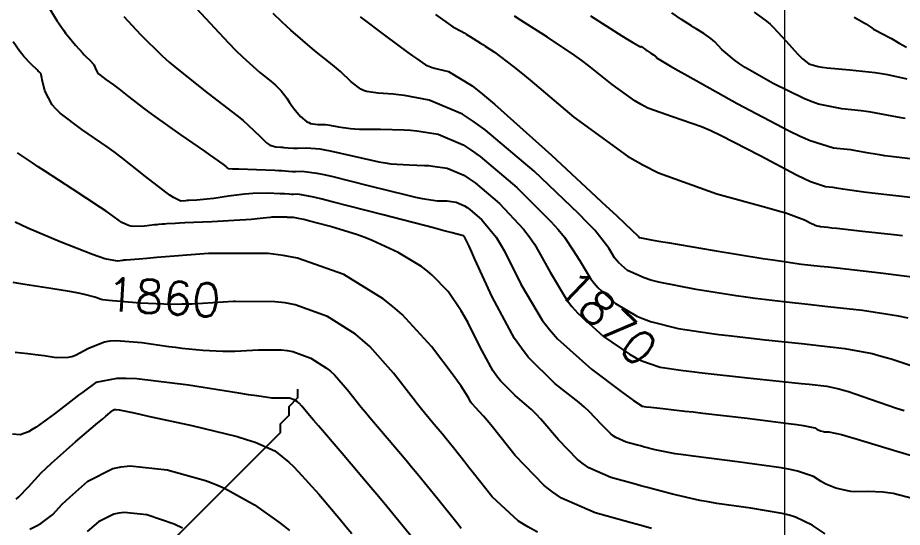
# Model space of a CAD drawing. Header units: metres. Extents: x 837117 to 838477, y 1189012 to 1191015.
# Drawn here: x 838188.9 to 838289.9, y 1189126.7 to 1189184.9 of the extents above; entities that cross this region are included whole.
import ezdxf

# ---------------------------------------------------------------- set-up
doc = ezdxf.new("R2010")
doc.units = ezdxf.units.M
doc.header["$LTSCALE"] = 0.3
doc.layers.add('COORD', color=7, linetype='Continuous', lineweight=20)
doc.layers.add('DRENAJE', color=5, linetype='Continuous', lineweight=25)
doc.layers.add('COTAS 10', color=1, linetype='Continuous')
doc.layers.add('COTAS INT', color=252, linetype='Continuous')
doc.styles.get("Standard").update_dxf_attribs({"font": 'simplex.shx'})

msp = doc.modelspace()

# ---------------------------------------------------------------- linework, layer by layer
at = {"layer": 'COORD'}
msp.add_line((838276.514, 1189013.872), (838276.514, 1191013.872), dxfattribs=at)
at = {"layer": 'COTAS 10'}
for points, elevation in [([(838201.032, 1189185.018), (838202.948, 1189182.95), (838205.409, 1189180.515), (838206.217, 1189179.796), (838207.079, 1189179.059), (838210.646, 1189176.236), (838213.948, 1189173.687), (838214.643, 1189173.122), (838215.242, 1189172.618), (838216.613, 1189171.309), (838217.339, 1189170.573), (838217.532, 1189170.431), (838217.721, 1189170.315), (838218.376, 1189170.12), (838218.978, 1189170.09), (838219.134, 1189170.078), (838219.285, 1189170.065), (838219.794, 1189170.004), (838220.406, 1189169.96), (838220.623, 1189169.957), (838220.86, 1189169.958), (838221.886, 1189169.995), (838223.423, 1189169.888), (838223.983, 1189169.798), (838224.6, 1189169.682), (838227.313, 1189169.045), (838230.158, 1189168.401), (838230.859, 1189168.281), (838231.522, 1189168.185), (838233.601, 1189168.05), (838235.386, 1189168.011), (838235.864, 1189167.977), (838236.334, 1189167.932), (838237.971, 1189167.687), (838239.85, 1189166.877), (838240.472, 1189166.477), (838241.139, 1189166), (838243.919, 1189163.644), (838246.678, 1189160.708), (838247.333, 1189159.866), (838247.94, 1189159.011), (838248.445, 1189158.114), (838249.737, 1189155.819), (838251.575, 1189152.7), (838252.207, 1189151.893), (838252.894, 1189151.109), (838255.819, 1189148.477), (838258.802, 1189146.429), (838259.525, 1189146.013), (838260.203, 1189145.662), (838262.172, 1189144.979), (838262.282, 1189144.94), (838264.902, 1189144.578), (838265.922, 1189144.454), (838267.071, 1189144.319), (838272.282, 1189143.748), (838277.345, 1189143.211), (838278.4, 1189143.099), (838279.305, 1189143.003), (838281.319, 1189142.785), (838282.714, 1189142.49), (838283.229, 1189142.345), (838283.798, 1189142.172), (838286.319, 1189141.319), (838289.299, 1189140.281), (838290.159, 1189139.992)], 1870), ([(838291.208, 1189164.308), (838286.511, 1189164.833), (838285.56, 1189164.945), (838284.761, 1189165.044), (838283.135, 1189165.279), (838282.444, 1189165.407), (838282.234, 1189165.437), (838282.015, 1189165.465), (838281.16, 1189165.547), (838279.465, 1189166.134), (838278.718, 1189166.48), (838277.85, 1189166.905), (838273.712, 1189169.105), (838269.183, 1189171.438), (838268.068, 1189171.948), (838267.014, 1189172.399), (838263.712, 1189173.535), (838260.882, 1189174.561), (838260.126, 1189174.943), (838259.381, 1189175.366), (838256.79, 1189177.247), (838254.133, 1189179.386), (838253.346, 1189179.972), (838252.537, 1189180.556), (838249.433, 1189182.642), (838246.415, 1189184.572), (838245.661, 1189185.057)], 1880), ([(838248.283, 1189126.09), (838247.154, 1189126.705), (838246.115, 1189127.366), (838243.103, 1189130.145), (838240.946, 1189132.878), (838240.446, 1189133.509), (838239.988, 1189134.087), (838238.682, 1189135.724), (838237.677, 1189136.959), (838237.409, 1189137.283), (838237.145, 1189137.6), (838236.228, 1189138.682), (838235.011, 1189140.168), (838234.558, 1189140.739), (838234.056, 1189141.381), (838231.822, 1189144.276), (838229.107, 1189147.308), (838228.301, 1189148.036), (838227.471, 1189148.714), (838224.276, 1189150.761), (838220.592, 1189152.072), (838219.453, 1189152.286), (838218.263, 1189152.436), (838213.786, 1189152.444), (838213.537, 1189152.444), (838208.826, 1189152.168), (838207.645, 1189152.14), (838206.518, 1189152.133), (838202.894, 1189152.282), (838200.245, 1189152.509), (838199.733, 1189152.552), (838199.317, 1189152.585), (838198.613, 1189152.632), (838198.426, 1189152.674), (838198.335, 1189152.705), (838198.228, 1189152.744), (838197.699, 1189152.955), (838196.544, 1189153.269), (838196.04, 1189153.373), (838195.458, 1189153.484), (838194.822, 1189153.591), (838192.693, 1189153.948), (838189.735, 1189154.411), (838189.031, 1189154.521), (838188.376, 1189154.624)], 1860), ([(838207.733, 1189126.576), (838206.77, 1189127.025), (838203.643, 1189128.09), (838201.061, 1189128.353), (838200.442, 1189128.295), (838199.865, 1189128.182), (838198.126, 1189127.301), (838196.855, 1189126.184)], 1850)]:
    msp.add_lwpolyline(points, dxfattribs=dict(at, elevation=elevation))
at = {"layer": 'COTAS INT'}
for points, elevation in [([(838192.345, 1189186.216), (838193.372, 1189184.567), (838194.154, 1189183.428), (838194.381, 1189183.121), (838194.613, 1189182.818), (838195.492, 1189181.753), (838196.301, 1189180.851), (838196.49, 1189180.651), (838196.664, 1189180.472), (838197.163, 1189180.004), (838197.503, 1189179.657), (838197.576, 1189179.555), (838197.64, 1189179.45), (838197.795, 1189179.047), (838198.031, 1189178.604), (838198.146, 1189178.474), (838198.283, 1189178.34), (838198.958, 1189177.829), (838199.862, 1189177.197), (838200.143, 1189176.987), (838200.437, 1189176.761), (838201.613, 1189175.821), (838203.28, 1189174.533), (838203.885, 1189174.088), (838204.552, 1189173.605), (838207.478, 1189171.543), (838210.246, 1189169.616), (838210.814, 1189169.218), (838211.295, 1189168.88), (838212.318, 1189168.149), (838212.693, 1189167.864), (838212.767, 1189167.807), (838212.828, 1189167.76), (838212.939, 1189167.667), (838213.452, 1189167.627), (838213.766, 1189167.612), (838214.156, 1189167.596), (838216.185, 1189167.524), (838218.278, 1189167.449), (838218.708, 1189167.43), (838219.073, 1189167.412), (838219.849, 1189167.354), (838220.298, 1189167.322), (838220.458, 1189167.32), (838220.632, 1189167.32), (838221.386, 1189167.348), (838223.084, 1189167.12), (838223.854, 1189166.961), (838224.753, 1189166.759), (838229.08, 1189165.682), (838233.418, 1189164.598), (838234.323, 1189164.392), (838235.101, 1189164.227), (838236.841, 1189163.974), (838237.722, 1189163.955), (838237.958, 1189163.938), (838238.19, 1189163.916), (838238.998, 1189163.795), (838239.926, 1189163.395), (838240.233, 1189163.197), (838240.563, 1189162.962), (838241.935, 1189161.799), (838243.539, 1189159.816), (838244.015, 1189159.063), (838244.505, 1189158.223), (838246.389, 1189154.454), (838248.826, 1189150.319), (838249.665, 1189149.247), (838250.575, 1189148.208), (838254.454, 1189144.718), (838257.982, 1189142.073), (838258.67, 1189141.565), (838259.233, 1189141.156), (838260.226, 1189140.49), (838260.697, 1189140.431), (838261.21, 1189140.374), (838262.592, 1189140.226), (838265.086, 1189139.948), (838266.065, 1189139.835), (838267.171, 1189139.706), (838272.208, 1189139.112), (838276.957, 1189138.522), (838277.881, 1189138.396), (838278.635, 1189138.286), (838279.946, 1189138.024), (838280.174, 1189137.875), (838280.245, 1189137.837), (838280.32, 1189137.8), (838280.62, 1189137.678), (838280.962, 1189137.594), (838281.063, 1189137.58), (838281.167, 1189137.571), (838281.566, 1189137.575), (838283.008, 1189137.256), (838283.769, 1189137.042), (838284.687, 1189136.775), (838289.309, 1189135.358), (838294.094, 1189133.965)], 1868), ([(838209.281, 1189185.975), (838212.993, 1189182), (838213.826, 1189181.148), (838214.573, 1189180.405), (838216.566, 1189178.618), (838217.815, 1189177.638), (838218.093, 1189177.403), (838218.342, 1189177.183), (838218.995, 1189176.519), (838219.423, 1189175.975), (838219.529, 1189175.83), (838219.63, 1189175.687), (838219.95, 1189175.195), (838220.317, 1189174.662), (838220.447, 1189174.494), (838220.59, 1189174.317), (838221.21, 1189173.607), (838221.939, 1189173), (838222.151, 1189172.887), (838222.366, 1189172.8), (838223.181, 1189172.687), (838224.057, 1189172.672), (838224.311, 1189172.647), (838224.57, 1189172.612), (838225.547, 1189172.409), (838226.899, 1189172.205), (838227.395, 1189172.17), (838227.943, 1189172.143), (838230.361, 1189172.126), (838233.05, 1189172.067), (838233.769, 1189172.016), (838234.477, 1189171.949), (838236.943, 1189171.579), (838239.774, 1189170.359), (838240.711, 1189169.756), (838241.716, 1189169.038), (838245.903, 1189165.489), (838249.817, 1189161.6), (838250.65, 1189160.668), (838251.374, 1189159.799), (838252.326, 1189158.346), (838253.086, 1189157.183), (838254.324, 1189155.082), (838254.75, 1189154.538), (838255.212, 1189154.01), (838257.183, 1189152.237), (838259.622, 1189150.786), (838260.38, 1189150.461), (838260.681, 1189150.351), (838261.174, 1189150.169), (838264.337, 1189149.391), (838267.937, 1189148.848), (838269.006, 1189148.704), (838270.105, 1189148.563), (838274.337, 1189148.076), (838278.42, 1189147.641), (838279.425, 1189147.533), (838280.377, 1189147.43), (838283.364, 1189147.103), (838286.5, 1189146.502), (838287.546, 1189146.227), (838288.669, 1189145.905), (838293.364, 1189144.35)], 1872), ([(838290.613, 1189150.557), (838289.52, 1189150.789), (838285.409, 1189151.42), (838281.449, 1189151.858), (838280.45, 1189151.967), (838279.494, 1189152.071), (838276.393, 1189152.404), (838273.14, 1189152.806), (838272.089, 1189152.954), (838270.972, 1189153.118), (838266.393, 1189153.842), (838262.144, 1189154.675), (838261.235, 1189154.909), (838260.442, 1189155.143), (838258.547, 1189155.996), (838257.531, 1189156.91), (838257.292, 1189157.183), (838257.073, 1189157.464), (838256.434, 1189158.547), (838254.809, 1189160.587), (838253.967, 1189161.47), (838252.955, 1189162.492), (838247.887, 1189167.334), (838242.293, 1189172.076), (838240.951, 1189173.035), (838239.697, 1189173.841), (838235.916, 1189175.471), (838233.072, 1189175.972), (838232.411, 1189176.066), (838231.804, 1189176.14), (838230.065, 1189176.246), (838228.754, 1189176.435), (838228.417, 1189176.561), (838228.091, 1189176.719), (838227.009, 1189177.558), (838225.758, 1189178.737), (838225.327, 1189179.11), (838224.858, 1189179.503), (838222.86, 1189181.092), (838220.083, 1189183.47), (838219.124, 1189184.361), (838218.083, 1189185.354)], 1874), ([(838236.62, 1189185.23), (838238.611, 1189183.832), (838239.631, 1189183.29), (838239.889, 1189183.145), (838240.136, 1189183.002), (838240.943, 1189182.504), (838241.764, 1189181.97), (838242.021, 1189181.805), (838242.29, 1189181.632), (838243.367, 1189180.943), (838245.461, 1189179.353), (838246.371, 1189178.611), (838247.425, 1189177.739), (838252.424, 1189173.502), (838258.539, 1189169.062), (838260.297, 1189168.062), (838262.082, 1189167.162), (838268.763, 1189164.739), (838274.471, 1189163.208), (838275.644, 1189162.87), (838276.64, 1189162.569), (838278.763, 1189161.792), (838279.577, 1189161.359), (838279.748, 1189161.275), (838279.895, 1189161.207), (838280.228, 1189161.092), (838280.397, 1189161.075), (838280.44, 1189161.07), (838280.481, 1189161.064), (838280.617, 1189161.039), (838281.425, 1189160.939), (838281.89, 1189160.887), (838282.46, 1189160.823), (838285.389, 1189160.502), (838288.983, 1189160.109), (838289.972, 1189160)], 1878), ([(838290.277, 1189173.348), (838289.823, 1189173.427), (838288.17, 1189173.76), (838286.369, 1189174.093), (838285.822, 1189174.171), (838285.253, 1189174.244), (838283.023, 1189174.458), (838280.381, 1189175.008), (838279.552, 1189175.292), (838278.681, 1189175.633), (838275.184, 1189177.342), (838271.991, 1189179.205), (838271.312, 1189179.644), (838270.721, 1189180.05), (838269.324, 1189181.236), (838268.513, 1189182.107), (838268.291, 1189182.313), (838268.07, 1189182.505), (838267.279, 1189183.071), (838266.412, 1189183.605), (838266.143, 1189183.775), (838265.861, 1189183.956), (838264.735, 1189184.69), (838263.636, 1189185.437)], 1884), ([(838273.034, 1189185.499), (838274.449, 1189184.484), (838274.845, 1189184.142), (838275.243, 1189183.772), (838276.696, 1189182.214), (838277.983, 1189180.759), (838278.277, 1189180.454), (838278.544, 1189180.193), (838279.283, 1189179.604), (838280.341, 1189179.31), (838280.809, 1189179.234), (838281.354, 1189179.16), (838283.955, 1189178.914), (838286.839, 1189178.619), (838287.562, 1189178.514), (838288.253, 1189178.399), (838290.473, 1189177.901)], 1886), ([(838228.029, 1189184.976), (838230.969, 1189182.763), (838233.471, 1189180.909), (838233.997, 1189180.528), (838234.451, 1189180.204), (838235.49, 1189179.51), (838236.238, 1189179.196), (838236.508, 1189179.111), (838236.805, 1189179.027), (838238.108, 1189178.73), (838240.813, 1189177.088), (838241.995, 1189176.156), (838243.364, 1189175.017), (838249.871, 1189169.179), (838256.094, 1189163.384), (838257.284, 1189162.273), (838258.243, 1189161.375), (838259.782, 1189159.911), (838259.821, 1189159.845), (838259.849, 1189159.811), (838259.911, 1189159.756), (838261.263, 1189159.499), (838262.09, 1189159.356), (838263.114, 1189159.182), (838268.448, 1189158.292), (838274.007, 1189157.388), (838275.172, 1189157.204), (838276.175, 1189157.05), (838278.448, 1189156.732), (838280.568, 1189156.502), (838281.476, 1189156.402), (838282.521, 1189156.286), (838287.454, 1189155.738), (838292.539, 1189155.075)], 1876), ([(838254.342, 1189185.079), (838257.914, 1189182.822), (838258.6, 1189182.397), (838259.154, 1189182.059), (838260.059, 1189181.56), (838260.111, 1189181.601), (838260.128, 1189181.603), (838260.146, 1189181.602), (838260.219, 1189181.564), (838260.31, 1189181.491), (838260.339, 1189181.467), (838260.37, 1189181.442), (838260.495, 1189181.339), (838260.654, 1189181.216), (838260.706, 1189181.178), (838260.762, 1189181.139), (838260.992, 1189180.982), (838261.228, 1189180.829), (838261.287, 1189180.791), (838261.343, 1189180.755), (838261.525, 1189180.643), (838261.69, 1189180.525), (838261.737, 1189180.485), (838261.783, 1189180.441), (838261.953, 1189180.259), (838263.458, 1189179.341), (838264.346, 1189178.835), (838265.438, 1189178.218), (838271.086, 1189175.079), (838277.021, 1189171.956), (838278.294, 1189171.35), (838279.407, 1189170.855), (838282.092, 1189170.003), (838283.634, 1189169.855), (838284.028, 1189169.804), (838284.406, 1189169.75), (838285.652, 1189169.519), (838287.292, 1189169.235), (838287.919, 1189169.147), (838288.62, 1189169.054), (838291.779, 1189168.685)], 1882), ([(838284.429, 1189184.952), (838284.802, 1189184.758), (838285.764, 1189184.177), (838286.459, 1189183.706), (838286.664, 1189183.581), (838286.875, 1189183.458), (838287.682, 1189183.036), (838288.488, 1189182.623), (838288.698, 1189182.506), (838288.903, 1189182.387), (838289.595, 1189181.951), (838290.408, 1189181.513)], 1888), ([(838291.209, 1189129.905), (838288.886, 1189130.511), (838288.305, 1189130.616), (838287.752, 1189130.693), (838285.979, 1189130.746), (838284.454, 1189130.73), (838284.057, 1189130.764), (838283.671, 1189130.815), (838282.367, 1189131.137), (838281.222, 1189131.602), (838280.936, 1189131.743), (838280.664, 1189131.888), (838279.793, 1189132.456), (838277.99, 1189133.079), (838277.129, 1189133.259), (838276.112, 1189133.443), (838271.133, 1189134.133), (838266.041, 1189134.776), (838264.952, 1189134.929), (838264.003, 1189135.072), (838261.735, 1189135.499), (838260.4, 1189135.854), (838260.039, 1189135.952), (838259.682, 1189136.049), (838258.422, 1189136.399), (838257.238, 1189136.921), (838256.928, 1189137.127), (838256.626, 1189137.36), (838255.601, 1189138.422), (838254.191, 1189139.89), (838253.647, 1189140.378), (838253.035, 1189140.902), (838250.269, 1189143.09), (838247.22, 1189146.079), (838246.43, 1189147.108), (838245.663, 1189148.224), (838243.09, 1189152.981), (838241.137, 1189157.274), (838240.761, 1189158.097), (838240.456, 1189158.762), (838239.953, 1189159.844), (838239.909, 1189159.89), (838239.894, 1189159.902), (838239.879, 1189159.913), (838239.814, 1189159.953), (838238.365, 1189160.346), (838237.478, 1189160.58), (838236.379, 1189160.87), (838230.652, 1189162.369), (838224.833, 1189163.855), (838223.676, 1189164.136), (838222.716, 1189164.361), (838220.887, 1189164.7), (838220.404, 1189164.682), (838220.293, 1189164.682), (838220.191, 1189164.683), (838219.903, 1189164.704), (838219.394, 1189164.741), (838219.153, 1189164.753), (838218.869, 1189164.765), (838217.479, 1189164.815), (838215.772, 1189164.798), (838215.288, 1189164.768), (838214.799, 1189164.727), (838212.99, 1189164.486), (838211.311, 1189164.227), (838210.904, 1189164.174), (838210.522, 1189164.129), (838209.351, 1189164.033), (838208.461, 1189163.988), (838208.257, 1189163.976), (838208.071, 1189163.963), (838207.55, 1189163.916), (838206.687, 1189164.321), (838206.285, 1189164.594), (838205.812, 1189164.936), (838203.518, 1189166.749), (838200.722, 1189168.951), (838199.933, 1189169.538), (838199.138, 1189170.115), (838196.216, 1189172.116), (838193.765, 1189173.972), (838193.267, 1189174.458), (838192.849, 1189174.932), (838191.991, 1189176.54), (838191.711, 1189177.771), (838191.657, 1189178.007), (838191.612, 1189178.197), (838191.534, 1189178.505), (838191.357, 1189178.675), (838191.251, 1189178.778), (838191.119, 1189178.906), (838190.434, 1189179.569), (838189.604, 1189180.461), (838189.381, 1189180.732), (838189.16, 1189181.013), (838188.385, 1189182.118)], 1866), ([(838281.153, 1189125.902), (838279.641, 1189126.889), (838277.741, 1189127.825), (838277.023, 1189128.045), (838276.222, 1189128.249), (838272.638, 1189128.848), (838268.755, 1189129.39), (838267.766, 1189129.559), (838266.814, 1189129.736), (838263.685, 1189130.441), (838260.85, 1189131.196), (838260.084, 1189131.403), (838259.325, 1189131.61), (838256.649, 1189132.353), (838254.134, 1189133.462), (838253.476, 1189133.9), (838252.835, 1189134.394), (838250.658, 1189136.649), (838248.646, 1189139.024), (838248.108, 1189139.594), (838247.578, 1189140.125), (838245.735, 1189141.726), (838244.032, 1189143.395), (838243.591, 1189143.97), (838243.163, 1189144.593), (838241.726, 1189147.25), (838240.341, 1189150.031), (838239.947, 1189150.733), (838239.547, 1189151.405), (838238.061, 1189153.585), (838236.263, 1189155.48), (838235.667, 1189155.972), (838235.028, 1189156.45), (838232.366, 1189158.061), (838229.394, 1189159.441), (838228.56, 1189159.774), (838227.721, 1189160.085), (838224.651, 1189161.034), (838222.11, 1189161.683), (838221.605, 1189161.806), (838221.186, 1189161.904), (838220.387, 1189162.052), (838220.176, 1189162.044), (838220.128, 1189162.044), (838220.083, 1189162.045), (838219.958, 1189162.054), (838219.736, 1189162.07), (838219.63, 1189162.075), (838219.506, 1189162.081), (838218.899, 1189162.102), (838218.154, 1189162.095), (838217.943, 1189162.082), (838217.729, 1189162.064), (838216.939, 1189161.959), (838215.552, 1189161.817), (838214.962, 1189161.776), (838214.283, 1189161.734), (838211.087, 1189161.576), (838207.997, 1189161.439), (838207.385, 1189161.411), (838206.879, 1189161.386), (838205.93, 1189161.332), (838205.689, 1189161.309), (838205.629, 1189161.304), (838205.572, 1189161.3), (838205.391, 1189161.291), (838204.983, 1189161.254), (838204.783, 1189161.233), (838204.545, 1189161.206), (838203.372, 1189161.07), (838202.112, 1189161.033), (838201.818, 1189161.069), (838201.549, 1189161.126), (838200.78, 1189161.497), (838199.557, 1189162.379), (838199.002, 1189162.758), (838198.353, 1189163.195), (838195.227, 1189165.257), (838191.98, 1189167.383), (838191.254, 1189167.859), (838190.603, 1189168.288), (838188.878, 1189169.43)], 1864), ([(838261.3, 1189126.537), (838260.128, 1189126.855), (838258.967, 1189127.171), (838254.876, 1189128.308), (838251.03, 1189130.003), (838250.024, 1189130.672), (838249.043, 1189131.427), (838245.716, 1189134.876), (838243.101, 1189138.159), (838242.569, 1189138.809), (838242.122, 1189139.348), (838241.201, 1189140.362), (838240.845, 1189140.711), (838240.752, 1189140.832), (838240.663, 1189140.962), (838240.362, 1189141.519), (838239.546, 1189142.788), (838239.132, 1189143.368), (838238.637, 1189144.047), (838236.168, 1189147.326), (838232.809, 1189150.97), (838231.753, 1189151.88), (838230.641, 1189152.748), (838226.168, 1189155.523), (838220.854, 1189157.413), (838219.212, 1189157.723), (838217.495, 1189157.939), (838210.678, 1189157.95), (838204.797, 1189157.473), (838203.671, 1189157.382), (838202.762, 1189157.309), (838201.294, 1189157.196), (838201.113, 1189157.178), (838201.016, 1189157.165), (838200.899, 1189157.149), (838200.306, 1189157.062), (838198.861, 1189157.332), (838198.206, 1189157.541), (838197.44, 1189157.809), (838193.756, 1189159.26), (838190.051, 1189160.853), (838189.273, 1189161.209), (838188.602, 1189161.529)], 1862), ([(838188.624, 1189146.661), (838190.071, 1189146.532), (838191.234, 1189146.374), (838191.577, 1189146.324), (838191.929, 1189146.273), (838193.279, 1189146.065), (838194.705, 1189146.091), (838195.105, 1189146.185), (838195.508, 1189146.319), (838196.984, 1189147.117), (838198.828, 1189147.857), (838199.463, 1189147.953), (838200.152, 1189148.002), (838203.089, 1189147.789), (838206.156, 1189147.334), (838206.926, 1189147.23), (838207.663, 1189147.137), (838210.041, 1189146.884), (838212.327, 1189146.778), (838213.006, 1189146.778), (838213.706, 1189146.79), (838216.397, 1189146.938), (838219.032, 1189146.934), (838219.695, 1189146.85), (838220.33, 1189146.73), (838222.384, 1189146), (838224.165, 1189144.858), (838224.628, 1189144.48), (838225.077, 1189144.074), (838226.591, 1189142.384), (838228.15, 1189140.405), (838228.629, 1189139.818), (838229.127, 1189139.214), (838231.095, 1189136.888), (838233.261, 1189134.334), (838233.884, 1189133.586), (838234.517, 1189132.82), (838236.888, 1189129.906), (838239.052, 1189127.21), (838239.554, 1189126.582)], 1858), ([(838234.285, 1189125.094), (838231.057, 1189129.055), (838230.156, 1189130.141), (838229.252, 1189131.223), (838225.962, 1189135.094), (838223.243, 1189138.259), (838222.699, 1189138.897), (838222.245, 1189139.43), (838221.36, 1189140.492), (838221.048, 1189140.841), (838220.955, 1189140.924), (838220.859, 1189141.003), (838220.492, 1189141.238), (838220.068, 1189141.389), (838219.937, 1189141.413), (838219.8, 1189141.431), (838219.257, 1189141.432), (838218.701, 1189141.401), (838218.557, 1189141.399), (838218.417, 1189141.399), (838217.945, 1189141.421), (838216.212, 1189141.669), (838215.276, 1189141.813), (838214.143, 1189141.988), (838208.405, 1189142.89), (838202.511, 1189143.613), (838201.278, 1189143.675), (838200.22, 1189143.678), (838197.841, 1189143.192), (838196.354, 1189142.114), (838195.858, 1189141.744), (838195.326, 1189141.344), (838193.098, 1189139.638), (838190.998, 1189138.108), (838190.546, 1189137.817), (838190.15, 1189137.584), (838189.19, 1189137.224), (838188.303, 1189137.287)], 1856), ([(838188.719, 1189129.889), (838189.042, 1189130.15), (838190.141, 1189131.301), (838191.601, 1189132.882), (838192.151, 1189133.415), (838192.765, 1189133.99), (838195.51, 1189136.408), (838198.075, 1189138.587), (838198.575, 1189139.011), (838198.983, 1189139.357), (838199.7, 1189139.959), (838199.807, 1189140.042), (838199.832, 1189140.06), (838199.854, 1189140.077), (838199.917, 1189140.123), (838200.036, 1189140.137), (838200.094, 1189140.134), (838200.163, 1189140.128), (838200.502, 1189140.083), (838202.023, 1189139.767), (838202.837, 1189139.591), (838203.822, 1189139.377), (838208.796, 1189138.283), (838213.953, 1189137.025), (838215.053, 1189136.708), (838216.01, 1189136.403), (838218.283, 1189135.415), (838219.87, 1189134.102), (838220.396, 1189133.594), (838220.958, 1189133.022), (838223.3, 1189130.432), (838225.786, 1189127.513), (838226.439, 1189126.734), (838227.077, 1189125.967)], 1854), ([(838190.279, 1189126.448), (838190.96, 1189126.781), (838191.548, 1189127.1), (838192.903, 1189128.135), (838193.979, 1189129.295), (838194.391, 1189129.693), (838194.853, 1189130.123), (838196.932, 1189131.951), (838199.779, 1189133.393), (838200.724, 1189133.579), (838201.737, 1189133.673), (838205.963, 1189133.243), (838210.337, 1189131.998), (838211.444, 1189131.578), (838212.506, 1189131.126), (838215.963, 1189129.219), (838218.737, 1189127.246), (838219.367, 1189126.751), (838219.939, 1189126.279)], 1852)]:
    msp.add_lwpolyline(points, dxfattribs=dict(at, elevation=elevation))
at = {"layer": 'DRENAJE'}
msp.add_polyline3d([(838220.872, 1189142.442, 0), (838220.872, 1189141.442, 0), (838219.873, 1189140.442, 0), (838219.873, 1189139.443, 0), (838218.873, 1189138.443, 0), (838218.873, 1189137.443, 0), (838217.873, 1189136.444, 0), (838216.874, 1189135.444, 0), (838215.874, 1189134.444, 0), (838214.874, 1189133.445, 0), (838213.875, 1189132.445, 0), (838211.875, 1189130.446, 0), (838210.876, 1189129.446, 0), (838208.876, 1189127.447, 0), (838206.877, 1189125.447, 0)], dxfattribs=at)

# ---------------------------------------------------------------- texts
at = {"layer": 'COTAS 10', "char_height": 3.8, "attachment_point": 7}
for s, insert, rotation in [('1860', (838198.949, 1189151.437, 1860), 356.54206), ('1870', (838250.267, 1189153.741, 1870), 316.26564)]:
    msp.add_mtext(s, dxfattribs=dict(at, insert=insert, rotation=rotation))

doc.saveas('drawing.dxf')
